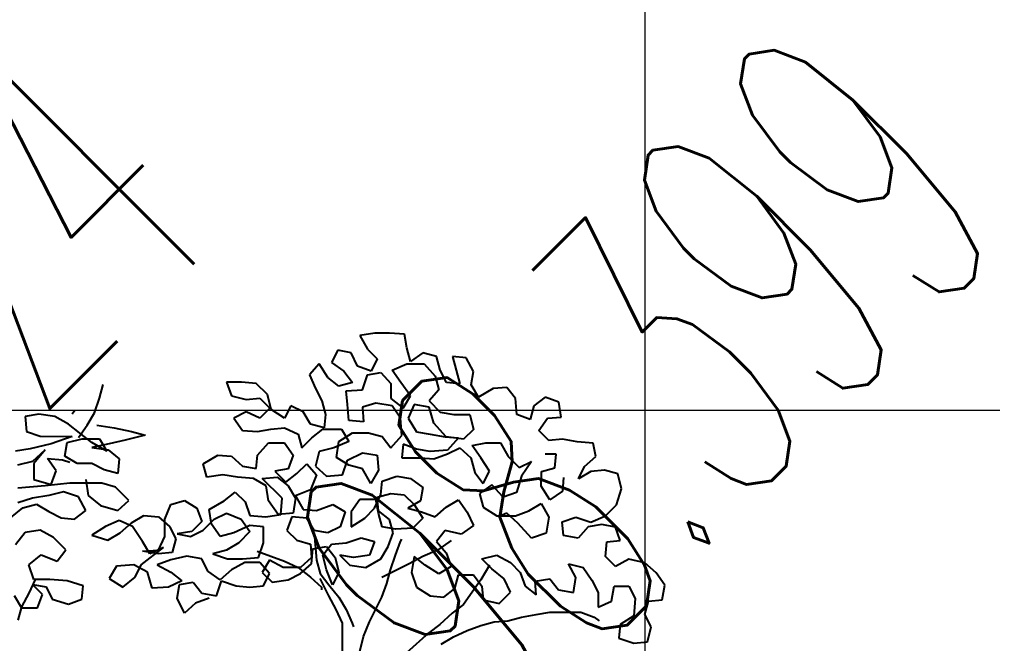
# Model space of a CAD drawing. Header units: millimetres. Extents: x 684983 to 685377, y 990360 to 990509.
# Drawn here: x 685044.439 to 685046.889, y 990425.451 to 990427.023 of the extents above; entities that cross this region are included whole.
import ezdxf

# ---------------------------------------------------------------- set-up
doc = ezdxf.new("R2010")
doc.units = ezdxf.units.MM
doc.layers.add('ANJILI', color=7, linetype='Continuous')
doc.layers.add('grid', color=8, linetype='Continuous', lineweight=9)
doc.layers.add('GRID LEVELS', color=7, linetype='Continuous', lineweight=13)
doc.styles.get("Standard").update_dxf_attribs({"font": 'RomanS'})

# ---------------------------------------------------------------- blocks, each defined once
blk = doc.blocks.new('seee')
at = {"color": 84}
for p, q in [((11674.58, -2850.46, 6505.24), (11671.89, -2850.9, 6505.24)), ((11671.89, -2850.9, 6505.24), (11673.23, -2853.37, 6505.24)), ((11677.28, -2850.46, 6505.24), (11674.58, -2850.46, 6505.24)), ((11679.97, -2850.69, 6505.24), (11677.28, -2850.46, 6505.24)), ((11680.41, -2853.15, 6505.24), (11679.97, -2850.69, 6505.24)), ((11667.85, -2853.59, 6505.24), (11666.73, -2855.83, 6505.24)), ((11670.32, -2854.04, 6505.24), (11667.85, -2853.59, 6505.24)), ((11673.23, -2853.37, 6505.24), (11675.03, -2855.17, 6505.24)), ((11681.08, -2855.62, 6505.24), (11680.41, -2853.15, 6505.24)), ((11671.44, -2856.51, 6505.24), (11670.32, -2854.04, 6505.24)), ((11675.03, -2855.17, 6505.24), (11673.9, -2857.41, 6505.24)), ((11683.33, -2854.05, 6505.24), (11681.08, -2855.62, 6505.24)), ((11685.8, -2854.73, 6505.24), (11683.33, -2854.05, 6505.24)), ((11686.47, -2857.2, 6505.24), (11685.8, -2854.73, 6505.24)), ((11691.18, -2854.96, 6505.24), (11688.71, -2854.73, 6505.24)), ((11688.71, -2854.73, 6505.24), (11690.05, -2859.67, 6505.24)), ((11692.52, -2857.43, 6505.24), (11691.18, -2854.96, 6505.24)), ((11664.48, -2856.06, 6505.24), (11662.69, -2858.07, 6505.24)), ((11666.05, -2858.52, 6505.24), (11664.48, -2856.06, 6505.24)), ((11666.73, -2855.83, 6505.24), (11668.97, -2857.41, 6505.24)), ((11673.9, -2857.41, 6505.24), (11671.44, -2856.51, 6505.24)), ((11677.72, -2857.19, 6505.24), (11680.41, -2856.07, 6505.24)), ((11679.29, -2859.43, 6505.24), (11677.72, -2857.19, 6505.24)), ((11680.41, -2856.07, 6505.24), (11683.55, -2856.07, 6505.24)), ((11683.55, -2856.07, 6505.24), (11685.57, -2858.32, 6505.24)), ((11662.69, -2858.07, 6505.24), (11663.81, -2860.54, 6505.24)), ((11668.07, -2860.1, 6505.24), (11666.05, -2858.52, 6505.24)), ((11668.97, -2857.41, 6505.24), (11670.54, -2859.43, 6505.24)), ((11672.33, -2860.77, 6505.24), (11673.23, -2858.08, 6505.24)), ((11673.23, -2858.08, 6505.24), (11675.7, -2857.64, 6505.24)), ((11675.7, -2857.64, 6505.24), (11677.49, -2859.66, 6505.24)), ((11685.57, -2858.32, 6505.24), (11686.24, -2860.79, 6505.24)), ((11687.59, -2859.44, 6505.24), (11686.47, -2857.2, 6505.24)), ((11692.07, -2859.89, 6505.24), (11692.52, -2857.43, 6505.24)), ((11624.55, -2862.3, 6505.24), (11625.22, -2859.83, 6505.24)), ((11650.35, -2859.41, 6505.24), (11647.65, -2859.4, 6505.24)), ((11647.65, -2859.4, 6505.24), (11648.55, -2861.87, 6505.24)), ((11653.04, -2859.63, 6505.24), (11650.35, -2859.41, 6505.24)), ((11655.06, -2861.65, 6505.24), (11653.04, -2859.63, 6505.24)), ((11663.81, -2860.54, 6505.24), (11664.93, -2862.79, 6505.24)), ((11670.54, -2859.43, 6505.24), (11668.07, -2860.1, 6505.24)), ((11677.49, -2859.66, 6505.24), (11677.49, -2862.35, 6505.24)), ((11681.08, -2861.9, 6505.24), (11679.29, -2859.43, 6505.24)), ((11690.05, -2859.67, 6505.24), (11687.59, -2859.44, 6505.24)), ((11693.42, -2862.14, 6505.24), (11692.07, -2859.89, 6505.24)), ((11696.11, -2860.57, 6505.24), (11693.42, -2862.14, 6505.24)), ((11698.58, -2860.35, 6505.24), (11696.11, -2860.57, 6505.24)), ((11700.15, -2862.37, 6505.24), (11698.58, -2860.35, 6505.24)), ((11623.65, -2864.99, 6505.24), (11624.55, -2862.3, 6505.24)), ((11648.55, -2861.87, 6505.24), (11651.24, -2862.55, 6505.24)), ((11651.24, -2862.55, 6505.24), (11653.71, -2862.33, 6505.24)), ((11653.71, -2862.33, 6505.24), (11655.5, -2864.12, 6505.24)), ((11655.73, -2864.35, 6505.24), (11655.06, -2861.65, 6505.24)), ((11669.41, -2860.99, 6505.24), (11672.33, -2860.77, 6505.24)), ((11669.64, -2863.46, 6505.24), (11669.41, -2860.99, 6505.24)), ((11677.49, -2862.35, 6505.24), (11679.73, -2864.15, 6505.24)), ((11679.73, -2864.15, 6505.24), (11681.08, -2861.9, 6505.24)), ((11686.24, -2860.79, 6505.24), (11684.44, -2862.8, 6505.24)), ((11700.37, -2865.29, 6505.24), (11700.15, -2862.37, 6505.24)), ((11705.53, -2862.15, 6505.24), (11703.51, -2863.72, 6505.24)), ((11708, -2863.05, 6505.24), (11705.53, -2862.15, 6505.24)), ((11655.5, -2864.12, 6505.24), (11653.71, -2865.92, 6505.24)), ((11659.32, -2863.68, 6505.24), (11658.19, -2865.92, 6505.24)), ((11661.56, -2864.8, 6505.24), (11659.32, -2863.68, 6505.24)), ((11664.93, -2862.79, 6505.24), (11665.6, -2865.25, 6505.24)), ((11669.86, -2866.38, 6505.24), (11669.64, -2863.46, 6505.24)), ((11674.8, -2863.24, 6505.24), (11672.33, -2863.91, 6505.24)), ((11672.33, -2863.91, 6505.24), (11672.55, -2866.61, 6505.24)), ((11677.71, -2863.69, 6505.24), (11674.8, -2863.24, 6505.24)), ((11679.28, -2865.94, 6505.24), (11677.71, -2863.69, 6505.24)), ((11681.75, -2863.47, 6505.24), (11680.63, -2865.94, 6505.24)), ((11684.44, -2863.93, 6505.24), (11681.75, -2863.47, 6505.24)), ((11684.44, -2862.8, 6505.24), (11686.46, -2864.82, 6505.24)), ((11685.34, -2866.84, 6505.24), (11684.44, -2863.93, 6505.24)), ((11703.51, -2863.72, 6505.24), (11702.84, -2866.19, 6505.24)), ((11708.44, -2865.74, 6505.24), (11708, -2863.05, 6505.24)), ((11613.55, -2865.21, 6505.24), (11611.08, -2865.65, 6505.24)), ((11611.08, -2865.65, 6505.24), (11611.3, -2868.34, 6505.24)), ((11616.47, -2865.66, 6505.24), (11613.55, -2865.21, 6505.24)), ((11618.93, -2867.01, 6505.24), (11616.47, -2865.66, 6505.24)), ((11620.06, -2864.54, 6505.24), (11619.61, -2865.21, 6505.24)), ((11622.3, -2867.23, 6505.24), (11623.65, -2864.99, 6505.24)), ((11651.24, -2864.79, 6505.24), (11648.99, -2865.91, 6505.24)), ((11648.99, -2865.91, 6505.24), (11650.56, -2868.16, 6505.24)), ((11653.71, -2865.92, 6505.24), (11651.24, -2864.79, 6505.24)), ((11658.19, -2865.92, 6505.24), (11655.73, -2864.35, 6505.24)), ((11662.9, -2867.05, 6505.24), (11661.56, -2864.8, 6505.24)), ((11665.6, -2865.25, 6505.24), (11665.37, -2867.72, 6505.24)), ((11679.5, -2869.08, 6505.24), (11679.28, -2865.94, 6505.24)), ((11680.63, -2865.94, 6505.24), (11682.19, -2868.41, 6505.24)), ((11686.46, -2864.82, 6505.24), (11688.93, -2865.28, 6505.24)), ((11688.93, -2865.28, 6505.24), (11691.84, -2865.28, 6505.24)), ((11691.84, -2865.28, 6505.24), (11692.51, -2867.97, 6505.24)), ((11702.84, -2866.19, 6505.24), (11700.37, -2865.29, 6505.24)), ((11704.4, -2868.21, 6505.24), (11705.98, -2865.96, 6505.24)), ((11705.98, -2865.96, 6505.24), (11708.44, -2865.74, 6505.24)), ((11620.95, -2868.58, 6505.24), (11618.93, -2867.01, 6505.24)), ((11620.73, -2869.48, 6505.24), (11622.3, -2867.23, 6505.24)), ((11624.09, -2867.23, 6505.24), (11627.23, -2867.69, 6505.24)), ((11627.23, -2867.69, 6505.24), (11630.37, -2868.36, 6505.24)), ((11655.72, -2867.94, 6505.24), (11658.19, -2867.71, 6505.24)), ((11658.19, -2867.71, 6505.24), (11660.66, -2868.84, 6505.24)), ((11665.37, -2867.72, 6505.24), (11662.9, -2867.05, 6505.24)), ((11672.55, -2866.61, 6505.24), (11669.86, -2866.38, 6505.24)), ((11687.58, -2869.31, 6505.24), (11685.34, -2866.84, 6505.24)), ((11611.3, -2868.34, 6505.24), (11613.77, -2869.24, 6505.24)), ((11613.77, -2869.24, 6505.24), (11619.6, -2869.25, 6505.24)), ((11619.6, -2869.25, 6505.24), (11615.79, -2870.59, 6505.24)), ((11623.19, -2870.37, 6505.24), (11620.95, -2868.58, 6505.24)), ((11632.84, -2869.04, 6505.24), (11629.25, -2869.93, 6505.24)), ((11630.37, -2868.36, 6505.24), (11632.84, -2869.04, 6505.24)), ((11650.56, -2868.16, 6505.24), (11653.25, -2868.38, 6505.24)), ((11653.25, -2868.38, 6505.24), (11655.72, -2867.94, 6505.24)), ((11660.66, -2868.84, 6505.24), (11661.33, -2871.31, 6505.24)), ((11661.33, -2871.31, 6505.24), (11663.12, -2869.51, 6505.24)), ((11663.12, -2869.51, 6505.24), (11665.15, -2867.95, 6505.24)), ((11665.15, -2867.95, 6505.24), (11668.51, -2867.95, 6505.24)), ((11668.06, -2870.19, 6505.24), (11670.53, -2868.62, 6505.24)), ((11668.51, -2867.95, 6505.24), (11669.85, -2870.19, 6505.24)), ((11670.53, -2868.62, 6505.24), (11673.44, -2868.63, 6505.24)), ((11673.44, -2868.63, 6505.24), (11675.91, -2869.3, 6505.24)), ((11675.91, -2869.3, 6505.24), (11677.48, -2871.32, 6505.24)), ((11677.48, -2871.32, 6505.24), (11679.5, -2869.08, 6505.24)), ((11682.19, -2868.41, 6505.24), (11684.66, -2868.86, 6505.24)), ((11684.66, -2868.86, 6505.24), (11687.35, -2869.31, 6505.24)), ((11687.35, -2869.31, 6505.24), (11689.82, -2869.54, 6505.24)), ((11690.72, -2869.76, 6505.24), (11687.58, -2869.31, 6505.24)), ((11689.82, -2869.54, 6505.24), (11687.8, -2871.78, 6505.24)), ((11692.51, -2867.97, 6505.24), (11690.72, -2869.76, 6505.24)), ((11706.2, -2870, 6505.24), (11704.4, -2868.21, 6505.24)), ((11615.79, -2870.59, 6505.24), (11611.97, -2871.49, 6505.24)), ((11618.25, -2872.84, 6505.24), (11618.71, -2870.37, 6505.24)), ((11618.71, -2870.37, 6505.24), (11621.4, -2869.7, 6505.24)), ((11621.4, -2869.7, 6505.24), (11624.54, -2869.7, 6505.24)), ((11625.88, -2871.95, 6505.24), (11623.19, -2870.37, 6505.24)), ((11626.33, -2870.6, 6505.24), (11623.19, -2871.27, 6505.24)), ((11623.19, -2871.27, 6505.24), (11626.11, -2871.72, 6505.24)), ((11624.54, -2869.7, 6505.24), (11625.88, -2871.95, 6505.24)), ((11629.25, -2869.93, 6505.24), (11626.33, -2870.6, 6505.24)), ((11653.25, -2872.65, 6505.24), (11655.27, -2870.4, 6505.24)), ((11655.27, -2870.4, 6505.24), (11658.19, -2870.41, 6505.24)), ((11658.19, -2870.41, 6505.24), (11659.76, -2872.65, 6505.24)), ((11667.16, -2871.31, 6505.24), (11664.47, -2871.98, 6505.24)), ((11669.85, -2870.19, 6505.24), (11667.16, -2871.31, 6505.24)), ((11667.61, -2873.11, 6505.24), (11668.06, -2870.19, 6505.24)), ((11679.72, -2870.65, 6505.24), (11679.5, -2873.12, 6505.24)), ((11682.19, -2871.55, 6505.24), (11679.72, -2870.65, 6505.24)), ((11687.8, -2872.45, 6505.24), (11690.04, -2871.33, 6505.24)), ((11690.04, -2871.33, 6505.24), (11692.06, -2873.13, 6505.24)), ((11692.29, -2870.89, 6505.24), (11694.76, -2870.44, 6505.24)), ((11693.86, -2873.13, 6505.24), (11692.29, -2870.89, 6505.24)), ((11694.76, -2870.44, 6505.24), (11697.45, -2870.44, 6505.24)), ((11697.45, -2870.44, 6505.24), (11698.79, -2872.91, 6505.24)), ((11708.66, -2869.78, 6505.24), (11706.2, -2870, 6505.24)), ((11711.36, -2870.23, 6505.24), (11708.66, -2869.78, 6505.24)), ((11714.27, -2870.46, 6505.24), (11711.36, -2870.23, 6505.24)), ((11714.72, -2872.93, 6505.24), (11714.27, -2870.46, 6505.24)), ((11611.97, -2871.49, 6505.24), (11609.28, -2871.93, 6505.24)), ((11612.42, -2873.73, 6505.24), (11614.67, -2871.71, 6505.24)), ((11614.67, -2871.71, 6505.24), (11612.64, -2874.18, 6505.24)), ((11620.5, -2874.19, 6505.24), (11618.25, -2872.84, 6505.24)), ((11626.11, -2871.72, 6505.24), (11628.12, -2873.3, 6505.24)), ((11643.38, -2874.21, 6505.24), (11646.07, -2872.64, 6505.24)), ((11646.07, -2872.64, 6505.24), (11648.54, -2872.87, 6505.24)), ((11648.54, -2872.87, 6505.24), (11650.56, -2874.66, 6505.24)), ((11653.02, -2875.11, 6505.24), (11653.25, -2872.65, 6505.24)), ((11659.76, -2872.65, 6505.24), (11658.86, -2875.12, 6505.24)), ((11664.47, -2871.98, 6505.24), (11663.79, -2874.67, 6505.24)), ((11669.63, -2873.56, 6505.24), (11672.32, -2872.21, 6505.24)), ((11672.32, -2872.21, 6505.24), (11675.01, -2872.67, 6505.24)), ((11675.01, -2872.67, 6505.24), (11675.23, -2875.36, 6505.24)), ((11684.66, -2872, 6505.24), (11682.19, -2871.55, 6505.24)), ((11687.8, -2871.78, 6505.24), (11684.66, -2872, 6505.24)), ((11685.33, -2873.35, 6505.24), (11687.8, -2872.45, 6505.24)), ((11698.79, -2872.91, 6505.24), (11700.81, -2874.93, 6505.24)), ((11707.54, -2872.47, 6505.24), (11705.52, -2872.47, 6505.24)), ((11707.31, -2874.94, 6505.24), (11707.54, -2872.47, 6505.24)), ((11712.7, -2874.72, 6505.24), (11714.72, -2872.93, 6505.24)), ((11609.73, -2874.4, 6505.24), (11612.42, -2873.73, 6505.24)), ((11612.64, -2874.18, 6505.24), (11612.64, -2877.1, 6505.24)), ((11616.68, -2875.53, 6505.24), (11615.11, -2873.28, 6505.24)), ((11615.11, -2873.28, 6505.24), (11617.81, -2873.51, 6505.24)), ((11617.81, -2873.51, 6505.24), (11619.15, -2873.96, 6505.24)), ((11623.19, -2874.19, 6505.24), (11620.5, -2874.19, 6505.24)), ((11625.43, -2875.31, 6505.24), (11623.19, -2874.19, 6505.24)), ((11628.12, -2873.3, 6505.24), (11627.9, -2875.99, 6505.24)), ((11644.05, -2876.68, 6505.24), (11643.38, -2874.21, 6505.24)), ((11650.56, -2874.66, 6505.24), (11653.02, -2875.11, 6505.24)), ((11660.43, -2876.02, 6505.24), (11662.22, -2874.22, 6505.24)), ((11662.22, -2874.22, 6505.24), (11664.02, -2876.24, 6505.24)), ((11663.79, -2874.67, 6505.24), (11665.81, -2876.47, 6505.24)), ((11669.85, -2874.46, 6505.24), (11667.61, -2873.11, 6505.24)), ((11668.73, -2876.25, 6505.24), (11669.63, -2873.56, 6505.24)), ((11672.32, -2875.13, 6505.24), (11669.85, -2874.46, 6505.24)), ((11679.5, -2873.12, 6505.24), (11682.86, -2873.12, 6505.24)), ((11682.86, -2873.12, 6505.24), (11685.33, -2873.35, 6505.24)), ((11692.06, -2873.13, 6505.24), (11692.73, -2875.82, 6505.24)), ((11695.42, -2875.6, 6505.24), (11693.86, -2873.13, 6505.24)), ((11700.81, -2874.93, 6505.24), (11703.05, -2873.81, 6505.24)), ((11703.05, -2873.81, 6505.24), (11701.26, -2876.5, 6505.24)), ((11711.57, -2876.96, 6505.24), (11712.7, -2874.72, 6505.24)), ((11615.78, -2878, 6505.24), (11616.68, -2875.53, 6505.24)), ((11627.9, -2875.99, 6505.24), (11625.43, -2875.31, 6505.24)), ((11646.97, -2876.23, 6505.24), (11644.05, -2876.68, 6505.24)), ((11649.66, -2876.68, 6505.24), (11646.97, -2876.23, 6505.24)), ((11658.86, -2875.12, 6505.24), (11656.39, -2875.56, 6505.24)), ((11656.39, -2875.56, 6505.24), (11658.41, -2877.59, 6505.24)), ((11658.41, -2877.59, 6505.24), (11660.43, -2876.02, 6505.24)), ((11664.02, -2876.24, 6505.24), (11662.89, -2878.94, 6505.24)), ((11665.81, -2876.47, 6505.24), (11668.73, -2876.25, 6505.24)), ((11673.89, -2877.82, 6505.24), (11672.32, -2875.13, 6505.24)), ((11675.23, -2875.36, 6505.24), (11673.89, -2877.82, 6505.24)), ((11675.9, -2877.38, 6505.24), (11678.6, -2876.48, 6505.24)), ((11678.6, -2876.48, 6505.24), (11681.06, -2876.93, 6505.24)), ((11692.73, -2875.82, 6505.24), (11694.3, -2877.84, 6505.24)), ((11694.3, -2877.84, 6505.24), (11695.42, -2875.6, 6505.24)), ((11701.26, -2876.5, 6505.24), (11700.36, -2879.42, 6505.24)), ((11704.84, -2878.3, 6505.24), (11704.85, -2875.61, 6505.24)), ((11704.85, -2875.61, 6505.24), (11707.31, -2874.94, 6505.24)), ((11713.82, -2875.62, 6505.24), (11711.57, -2876.96, 6505.24)), ((11716.29, -2875.4, 6505.24), (11713.82, -2875.62, 6505.24)), ((11718.75, -2876.07, 6505.24), (11716.29, -2875.4, 6505.24)), ((11719.42, -2878.76, 6505.24), (11718.75, -2876.07, 6505.24)), ((11614.66, -2878.22, 6505.24), (11609.72, -2878.66, 6505.24)), ((11612.64, -2877.1, 6505.24), (11615.78, -2878, 6505.24)), ((11619.15, -2877.77, 6505.24), (11614.66, -2878.22, 6505.24)), ((11624.98, -2877.78, 6505.24), (11619.15, -2877.77, 6505.24)), ((11622.06, -2877.1, 6505.24), (11622.51, -2880.02, 6505.24)), ((11627.45, -2878.45, 6505.24), (11624.98, -2877.78, 6505.24)), ((11652.57, -2876.91, 6505.24), (11649.66, -2876.68, 6505.24)), ((11654.82, -2878.26, 6505.24), (11652.57, -2876.91, 6505.24)), ((11654.14, -2876.91, 6505.24), (11656.84, -2876.69, 6505.24)), ((11657.73, -2880.5, 6505.24), (11654.14, -2876.91, 6505.24)), ((11655.26, -2880.95, 6505.24), (11654.82, -2878.26, 6505.24)), ((11656.84, -2876.69, 6505.24), (11658.85, -2878.26, 6505.24)), ((11658.85, -2878.26, 6505.24), (11660.2, -2880.5, 6505.24)), ((11675.68, -2879.84, 6505.24), (11675.9, -2877.38, 6505.24)), ((11681.06, -2876.93, 6505.24), (11683.31, -2878.51, 6505.24)), ((11695.87, -2878.07, 6505.24), (11693.62, -2879.64, 6505.24)), ((11697.89, -2880.31, 6505.24), (11695.87, -2878.07, 6505.24)), ((11706.41, -2880.77, 6505.24), (11704.84, -2878.3, 6505.24)), ((11708.88, -2876.73, 6505.24), (11708.66, -2879.2, 6505.24)), ((11615.33, -2880.01, 6505.24), (11612.41, -2880.46, 6505.24)), ((11618.02, -2879.34, 6505.24), (11615.33, -2880.01, 6505.24)), ((11620.72, -2880.24, 6505.24), (11618.02, -2879.34, 6505.24)), ((11622.51, -2880.02, 6505.24), (11624.75, -2881.82, 6505.24)), ((11629.91, -2880.92, 6505.24), (11627.45, -2878.45, 6505.24)), ((11647.19, -2880.94, 6505.24), (11649.21, -2879.37, 6505.24)), ((11649.21, -2879.37, 6505.24), (11651, -2881.17, 6505.24)), ((11662.89, -2878.94, 6505.24), (11660.2, -2880.06, 6505.24)), ((11660.2, -2880.06, 6505.24), (11661.54, -2882.52, 6505.24)), ((11674.55, -2882.31, 6505.24), (11675.68, -2879.84, 6505.24)), ((11675, -2880.29, 6505.24), (11677.47, -2879.62, 6505.24)), ((11677.47, -2879.62, 6505.24), (11679.94, -2879.85, 6505.24)), ((11679.94, -2879.85, 6505.24), (11681.73, -2881.65, 6505.24)), ((11683.31, -2878.51, 6505.24), (11682.86, -2880.97, 6505.24)), ((11693.62, -2879.64, 6505.24), (11694.3, -2882.11, 6505.24)), ((11700.36, -2879.42, 6505.24), (11697.89, -2880.31, 6505.24)), ((11708.66, -2879.2, 6505.24), (11706.41, -2880.77, 6505.24)), ((11718.52, -2881.68, 6505.24), (11719.42, -2878.76, 6505.24)), ((11612.41, -2880.46, 6505.24), (11609.72, -2881.35, 6505.24)), ((11610.62, -2882.25, 6505.24), (11613.09, -2881.58, 6505.24)), ((11613.09, -2881.58, 6505.24), (11615.33, -2882.93, 6505.24)), ((11622.06, -2882.71, 6505.24), (11620.72, -2880.24, 6505.24)), ((11624.75, -2881.82, 6505.24), (11627.89, -2882.72, 6505.24)), ((11627.89, -2882.72, 6505.24), (11629.91, -2880.92, 6505.24)), ((11636.42, -2884.3, 6505.24), (11637.54, -2881.6, 6505.24)), ((11637.54, -2881.6, 6505.24), (11640.01, -2880.93, 6505.24)), ((11640.01, -2880.93, 6505.24), (11642.25, -2882.28, 6505.24)), ((11644.49, -2882.51, 6505.24), (11647.19, -2880.94, 6505.24)), ((11651, -2881.17, 6505.24), (11651.89, -2883.64, 6505.24)), ((11657.05, -2883.42, 6505.24), (11655.26, -2880.95, 6505.24)), ((11657.5, -2883.42, 6505.24), (11657.73, -2880.5, 6505.24)), ((11660.2, -2880.5, 6505.24), (11659.75, -2883.2, 6505.24)), ((11664.01, -2882.75, 6505.24), (11666.93, -2881.63, 6505.24)), ((11666.93, -2881.63, 6505.24), (11669.17, -2882.98, 6505.24)), ((11671.86, -2880.74, 6505.24), (11670.29, -2882.98, 6505.24)), ((11674.78, -2880.74, 6505.24), (11671.86, -2880.74, 6505.24)), ((11675.23, -2883.21, 6505.24), (11674.78, -2880.74, 6505.24)), ((11675.23, -2882.76, 6505.24), (11675, -2880.29, 6505.24)), ((11682.86, -2880.97, 6505.24), (11680.61, -2882.32, 6505.24)), ((11681.73, -2881.65, 6505.24), (11683.3, -2884.11, 6505.24)), ((11687.57, -2882.1, 6505.24), (11689.81, -2880.76, 6505.24)), ((11689.81, -2880.76, 6505.24), (11691.38, -2883, 6505.24)), ((11702.6, -2882.79, 6505.24), (11704.84, -2881.44, 6505.24)), ((11704.84, -2881.44, 6505.24), (11706.18, -2883.91, 6505.24)), ((11716.5, -2883.7, 6505.24), (11718.52, -2881.68, 6505.24)), ((11608.37, -2884.05, 6505.24), (11610.62, -2882.25, 6505.24)), ((11615.33, -2882.93, 6505.24), (11617.57, -2884.05, 6505.24)), ((11620.04, -2884.28, 6505.24), (11622.06, -2882.71, 6505.24)), ((11630.36, -2884.96, 6505.24), (11632.6, -2883.62, 6505.24)), ((11632.6, -2883.62, 6505.24), (11635.29, -2883.85, 6505.24)), ((11642.25, -2882.28, 6505.24), (11643.14, -2884.75, 6505.24)), ((11644.94, -2885.2, 6505.24), (11644.49, -2882.51, 6505.24)), ((11645.39, -2884.3, 6505.24), (11647.63, -2883.18, 6505.24)), ((11647.63, -2883.18, 6505.24), (11650.32, -2884.31, 6505.24)), ((11651.89, -2883.64, 6505.24), (11654.81, -2883.86, 6505.24)), ((11654.81, -2883.86, 6505.24), (11657.5, -2883.42, 6505.24)), ((11659.75, -2883.2, 6505.24), (11657.05, -2883.42, 6505.24)), ((11661.54, -2882.52, 6505.24), (11664.01, -2882.75, 6505.24)), ((11669.17, -2882.98, 6505.24), (11668.27, -2885.67, 6505.24)), ((11670.29, -2882.98, 6505.24), (11670.29, -2885.67, 6505.24)), ((11672.76, -2884.1, 6505.24), (11674.55, -2882.31, 6505.24)), ((11677.24, -2884.33, 6505.24), (11675.23, -2882.76, 6505.24)), ((11675.9, -2885.68, 6505.24), (11675.23, -2883.21, 6505.24)), ((11680.61, -2882.32, 6505.24), (11683.08, -2882.99, 6505.24)), ((11683.08, -2882.99, 6505.24), (11685.55, -2883.89, 6505.24)), ((11685.55, -2883.89, 6505.24), (11687.57, -2882.1, 6505.24)), ((11691.38, -2883, 6505.24), (11692.5, -2885.47, 6505.24)), ((11694.3, -2882.11, 6505.24), (11696.76, -2883.68, 6505.24)), ((11696.76, -2883.68, 6505.24), (11700.13, -2883.68, 6505.24)), ((11698.56, -2883.23, 6505.24), (11696.99, -2883.9, 6505.24)), ((11700.57, -2885.03, 6505.24), (11698.56, -2883.23, 6505.24)), ((11700.13, -2883.68, 6505.24), (11702.6, -2882.79, 6505.24)), ((11713.81, -2884.82, 6505.24), (11716.5, -2883.7, 6505.24)), ((11617.57, -2884.05, 6505.24), (11620.04, -2884.28, 6505.24)), ((11628.11, -2884.51, 6505.24), (11625.65, -2885.63, 6505.24)), ((11630.58, -2885.64, 6505.24), (11628.11, -2884.51, 6505.24)), ((11628.34, -2886.76, 6505.24), (11630.36, -2884.96, 6505.24)), ((11635.29, -2883.85, 6505.24), (11637.31, -2885.64, 6505.24)), ((11636.41, -2887.44, 6505.24), (11636.42, -2884.3, 6505.24)), ((11643.14, -2884.75, 6505.24), (11641.35, -2886.54, 6505.24)), ((11643.37, -2886.32, 6505.24), (11645.39, -2884.3, 6505.24)), ((11646.51, -2887.45, 6505.24), (11644.94, -2885.2, 6505.24)), ((11651.89, -2885.43, 6505.24), (11648.98, -2886.77, 6505.24)), ((11650.32, -2884.31, 6505.24), (11651.89, -2886.55, 6505.24)), ((11654.36, -2885.66, 6505.24), (11651.89, -2885.43, 6505.24)), ((11659.52, -2883.87, 6505.24), (11658.62, -2886.34, 6505.24)), ((11662.21, -2884.09, 6505.24), (11659.52, -2883.87, 6505.24)), ((11663.56, -2886.34, 6505.24), (11662.21, -2884.09, 6505.24)), ((11670.29, -2885.67, 6505.24), (11672.76, -2884.1, 6505.24)), ((11677.91, -2886.8, 6505.24), (11677.24, -2884.33, 6505.24)), ((11683.3, -2884.11, 6505.24), (11681.51, -2885.91, 6505.24)), ((11692.5, -2885.47, 6505.24), (11690.25, -2887.04, 6505.24)), ((11703.04, -2887.72, 6505.24), (11700.57, -2885.03, 6505.24)), ((11706.18, -2883.91, 6505.24), (11705.73, -2886.83, 6505.24)), ((11708.65, -2884.81, 6505.24), (11711.12, -2883.92, 6505.24)), ((11708.87, -2887.28, 6505.24), (11708.65, -2884.81, 6505.24)), ((11711.12, -2883.92, 6505.24), (11713.81, -2884.82, 6505.24)), ((11715.83, -2885.27, 6505.24), (11713.36, -2885.71, 6505.24)), ((11718.3, -2885.72, 6505.24), (11715.83, -2885.27, 6505.24)), ((11611.06, -2886.74, 6505.24), (11609.27, -2888.98, 6505.24)), ((11613.76, -2886.29, 6505.24), (11611.06, -2886.74, 6505.24)), ((11616.22, -2887.64, 6505.24), (11613.76, -2886.29, 6505.24)), ((11625.65, -2885.63, 6505.24), (11623.18, -2887.2, 6505.24)), ((11623.18, -2887.2, 6505.24), (11626.09, -2888.1, 6505.24)), ((11626.09, -2888.1, 6505.24), (11628.34, -2886.76, 6505.24)), ((11632.37, -2888.33, 6505.24), (11630.58, -2885.64, 6505.24)), ((11637.31, -2885.64, 6505.24), (11638.43, -2887.89, 6505.24)), ((11641.35, -2886.54, 6505.24), (11638.66, -2886.99, 6505.24)), ((11638.66, -2886.99, 6505.24), (11641.12, -2887.44, 6505.24)), ((11641.12, -2887.44, 6505.24), (11643.37, -2886.32, 6505.24)), ((11648.98, -2886.77, 6505.24), (11646.51, -2887.45, 6505.24)), ((11651.89, -2886.55, 6505.24), (11649.87, -2888.57, 6505.24)), ((11654.36, -2888.57, 6505.24), (11654.36, -2885.66, 6505.24)), ((11658.62, -2886.34, 6505.24), (11660.42, -2888.13, 6505.24)), ((11666.03, -2886.79, 6505.24), (11663.56, -2886.34, 6505.24)), ((11663.56, -2886.79, 6505.24), (11664, -2891.72, 6505.24)), ((11668.27, -2885.67, 6505.24), (11666.03, -2886.79, 6505.24)), ((11678.36, -2886.13, 6505.24), (11675.9, -2885.68, 6505.24)), ((11677.02, -2889.27, 6505.24), (11677.91, -2886.8, 6505.24)), ((11681.51, -2885.91, 6505.24), (11678.36, -2886.13, 6505.24)), ((11687.34, -2886.36, 6505.24), (11685.77, -2888.38, 6505.24)), ((11690.25, -2887.04, 6505.24), (11687.34, -2886.36, 6505.24)), ((11705.73, -2886.83, 6505.24), (11703.04, -2887.72, 6505.24)), ((11713.36, -2885.71, 6505.24), (11711.56, -2887.73, 6505.24)), ((11719.19, -2888.19, 6505.24), (11718.3, -2885.72, 6505.24)), ((11618.46, -2889.89, 6505.24), (11616.22, -2887.64, 6505.24)), ((11633.72, -2890.57, 6505.24), (11632.37, -2888.33, 6505.24)), ((11635.29, -2889.9, 6505.24), (11636.41, -2887.44, 6505.24)), ((11638.43, -2887.89, 6505.24), (11637.76, -2890.35, 6505.24)), ((11649.87, -2888.57, 6505.24), (11647.63, -2889.91, 6505.24)), ((11653.46, -2891.27, 6505.24), (11654.36, -2888.57, 6505.24)), ((11660.42, -2888.13, 6505.24), (11662.88, -2888.81, 6505.24)), ((11662.88, -2888.81, 6505.24), (11663.1, -2891.27, 6505.24)), ((11665.12, -2890.83, 6505.24), (11666.7, -2888.81, 6505.24)), ((11666.7, -2888.81, 6505.24), (11669.39, -2888.59, 6505.24)), ((11669.39, -2888.59, 6505.24), (11672.08, -2887.69, 6505.24)), ((11672.08, -2887.69, 6505.24), (11674.55, -2888.37, 6505.24)), ((11674.55, -2888.37, 6505.24), (11673.65, -2890.84, 6505.24)), ((11678.36, -2890.84, 6505.24), (11679.26, -2888.37, 6505.24)), ((11679.26, -2888.37, 6505.24), (11679.48, -2887.92, 6505.24)), ((11685.77, -2888.38, 6505.24), (11687.56, -2890.4, 6505.24)), ((11688.46, -2888.16, 6505.24), (11685.99, -2889.95, 6505.24)), ((11711.56, -2887.73, 6505.24), (11708.87, -2887.28, 6505.24)), ((11716.5, -2891.1, 6505.24), (11716.72, -2888.41, 6505.24)), ((11716.72, -2888.41, 6505.24), (11719.19, -2888.19, 6505.24)), ((11611.73, -2892.57, 6505.24), (11613.98, -2890.78, 6505.24)), ((11613.98, -2890.78, 6505.24), (11616.89, -2891.91, 6505.24)), ((11616.89, -2891.91, 6505.24), (11618.46, -2889.89, 6505.24)), ((11632.15, -2892.59, 6505.24), (11636.19, -2889.46, 6505.24)), ((11632.37, -2890.12, 6505.24), (11635.29, -2889.9, 6505.24)), ((11635.29, -2890.58, 6505.24), (11632.37, -2890.12, 6505.24)), ((11636.19, -2889.46, 6505.24), (11633.72, -2890.57, 6505.24)), ((11637.76, -2890.35, 6505.24), (11635.29, -2890.58, 6505.24)), ((11647.63, -2889.91, 6505.24), (11645.16, -2890.59, 6505.24)), ((11645.16, -2890.59, 6505.24), (11647.85, -2891.48, 6505.24)), ((11653.23, -2890.14, 6505.24), (11658.17, -2891.94, 6505.24)), ((11663.1, -2892.4, 6505.24), (11663.33, -2889.7, 6505.24)), ((11663.33, -2889.7, 6505.24), (11665.8, -2889.26, 6505.24)), ((11665.8, -2889.26, 6505.24), (11667.37, -2891.28, 6505.24)), ((11675.67, -2891.51, 6505.24), (11677.02, -2889.27, 6505.24)), ((11685.99, -2889.95, 6505.24), (11683.3, -2891.07, 6505.24)), ((11687.56, -2890.4, 6505.24), (11688.45, -2892.87, 6505.24)), ((11637.53, -2891.7, 6505.24), (11635.06, -2892.59, 6505.24)), ((11640.45, -2891.03, 6505.24), (11637.53, -2891.7, 6505.24)), ((11643.14, -2891.48, 6505.24), (11640.45, -2891.03, 6505.24)), ((11644.26, -2893.72, 6505.24), (11643.14, -2891.48, 6505.24)), ((11647.85, -2891.48, 6505.24), (11650.54, -2891.49, 6505.24)), ((11650.99, -2892.16, 6505.24), (11648.52, -2893.5, 6505.24)), ((11650.54, -2891.49, 6505.24), (11653.46, -2891.27, 6505.24)), ((11653.68, -2892.16, 6505.24), (11650.99, -2892.16, 6505.24)), ((11655.47, -2894.18, 6505.24), (11653.68, -2892.16, 6505.24)), ((11655.48, -2891.72, 6505.24), (11654.13, -2893.96, 6505.24)), ((11657.94, -2893.06, 6505.24), (11655.48, -2891.72, 6505.24)), ((11658.17, -2891.94, 6505.24), (11660.64, -2893.07, 6505.24)), ((11663.1, -2891.27, 6505.24), (11661.08, -2893.07, 6505.24)), ((11661.08, -2894.19, 6505.24), (11663.1, -2892.4, 6505.24)), ((11664, -2891.72, 6505.24), (11664.67, -2894.19, 6505.24)), ((11665.79, -2893.52, 6505.24), (11665.12, -2890.83, 6505.24)), ((11667.37, -2891.28, 6505.24), (11668.04, -2893.97, 6505.24)), ((11670.73, -2891.28, 6505.24), (11668.26, -2890.83, 6505.24)), ((11668.26, -2890.83, 6505.24), (11670.06, -2892.63, 6505.24)), ((11673.65, -2890.84, 6505.24), (11670.73, -2891.28, 6505.24)), ((11672.97, -2893.08, 6505.24), (11675.67, -2891.51, 6505.24)), ((11680.83, -2892.41, 6505.24), (11675.89, -2894.88, 6505.24)), ((11677.46, -2893.53, 6505.24), (11678.36, -2890.84, 6505.24)), ((11683.3, -2891.07, 6505.24), (11680.83, -2892.41, 6505.24)), ((11681.72, -2891.07, 6505.24), (11681.27, -2893.98, 6505.24)), ((11683.74, -2892.64, 6505.24), (11681.72, -2891.07, 6505.24)), ((11694.06, -2891.53, 6505.24), (11696.76, -2890.86, 6505.24)), ((11695.86, -2893.32, 6505.24), (11694.06, -2891.53, 6505.24)), ((11696.76, -2890.86, 6505.24), (11699.22, -2892.2, 6505.24)), ((11699.22, -2892.2, 6505.24), (11701.01, -2894, 6505.24)), ((11711.11, -2894.91, 6505.24), (11709.77, -2892.44, 6505.24)), ((11709.77, -2892.44, 6505.24), (11712.46, -2893.11, 6505.24)), ((11718.29, -2892.9, 6505.24), (11716.5, -2891.1, 6505.24)), ((11720.76, -2891.55, 6505.24), (11718.29, -2892.9, 6505.24)), ((11723.67, -2892.23, 6505.24), (11720.76, -2891.55, 6505.24)), ((11725.69, -2894.02, 6505.24), (11723.67, -2892.23, 6505.24)), ((11612.63, -2895.27, 6505.24), (11611.73, -2892.57, 6505.24)), ((11627.66, -2892.81, 6505.24), (11626.31, -2895.05, 6505.24)), ((11630.8, -2892.59, 6505.24), (11627.66, -2892.81, 6505.24)), ((11633.27, -2893.94, 6505.24), (11630.8, -2892.59, 6505.24)), ((11631.02, -2894.83, 6505.24), (11632.15, -2892.59, 6505.24)), ((11634.16, -2896.86, 6505.24), (11633.27, -2893.94, 6505.24)), ((11635.06, -2892.59, 6505.24), (11637.53, -2893.94, 6505.24)), ((11637.53, -2893.94, 6505.24), (11639.55, -2895.52, 6505.24)), ((11646.5, -2895.3, 6505.24), (11644.26, -2893.72, 6505.24)), ((11648.52, -2893.5, 6505.24), (11646.5, -2895.3, 6505.24)), ((11654.13, -2893.96, 6505.24), (11655.92, -2895.75, 6505.24)), ((11654.35, -2896.43, 6505.24), (11655.47, -2894.18, 6505.24)), ((11661.08, -2893.07, 6505.24), (11657.94, -2893.06, 6505.24)), ((11658.84, -2895.31, 6505.24), (11661.08, -2894.19, 6505.24)), ((11660.64, -2893.07, 6505.24), (11662.88, -2894.86, 6505.24)), ((11664.67, -2894.19, 6505.24), (11666.24, -2896.21, 6505.24)), ((11666.91, -2896.21, 6505.24), (11665.79, -2893.52, 6505.24)), ((11668.04, -2893.97, 6505.24), (11666.91, -2896.21, 6505.24)), ((11670.06, -2892.63, 6505.24), (11672.97, -2893.08, 6505.24)), ((11676.78, -2896, 6505.24), (11677.46, -2893.53, 6505.24)), ((11681.27, -2893.98, 6505.24), (11682.17, -2896.68, 6505.24)), ((11686.21, -2894.21, 6505.24), (11683.74, -2892.64, 6505.24)), ((11688.45, -2892.87, 6505.24), (11686.21, -2894.21, 6505.24)), ((11695.41, -2892.65, 6505.24), (11693.83, -2895.34, 6505.24)), ((11698.1, -2895.12, 6505.24), (11695.86, -2893.32, 6505.24)), ((11701.01, -2894, 6505.24), (11701.91, -2896.47, 6505.24)), ((11712.46, -2893.11, 6505.24), (11714.03, -2895.36, 6505.24)), ((11727.26, -2896.27, 6505.24), (11725.69, -2894.02, 6505.24)), ((11612.85, -2895.27, 6505.24), (11611.73, -2897.73, 6505.24)), ((11615.54, -2895.27, 6505.24), (11612.63, -2895.27, 6505.24)), ((11618.68, -2895.5, 6505.24), (11615.54, -2895.27, 6505.24)), ((11621.6, -2896.4, 6505.24), (11618.68, -2895.5, 6505.24)), ((11626.31, -2895.05, 6505.24), (11628.78, -2896.63, 6505.24)), ((11628.78, -2896.63, 6505.24), (11631.02, -2894.83, 6505.24)), ((11639.55, -2895.52, 6505.24), (11637.08, -2896.63, 6505.24)), ((11639.1, -2896.19, 6505.24), (11641.56, -2895.74, 6505.24)), ((11641.56, -2895.74, 6505.24), (11643.13, -2897.76, 6505.24)), ((11645.82, -2898.21, 6505.24), (11646.72, -2895.52, 6505.24)), ((11646.72, -2895.52, 6505.24), (11649.42, -2896.42, 6505.24)), ((11655.92, -2895.75, 6505.24), (11658.84, -2895.31, 6505.24)), ((11662.88, -2894.86, 6505.24), (11664.89, -2896.66, 6505.24)), ((11666.24, -2898.23, 6505.24), (11664.67, -2895.09, 6505.24)), ((11675.89, -2898.46, 6505.24), (11676.78, -2896, 6505.24)), ((11689.12, -2896.91, 6505.24), (11689.8, -2894.44, 6505.24)), ((11689.8, -2894.44, 6505.24), (11692.49, -2894.44, 6505.24)), ((11693.83, -2895.34, 6505.24), (11690.69, -2899.82, 6505.24)), ((11692.49, -2894.44, 6505.24), (11694.06, -2896.46, 6505.24)), ((11699.22, -2897.59, 6505.24), (11698.1, -2895.12, 6505.24)), ((11703.71, -2895.57, 6505.24), (11706.4, -2895.13, 6505.24)), ((11703.93, -2898.04, 6505.24), (11703.71, -2895.57, 6505.24)), ((11706.4, -2895.13, 6505.24), (11707.97, -2897.15, 6505.24)), ((11710.66, -2897.6, 6505.24), (11711.11, -2894.91, 6505.24)), ((11714.03, -2895.36, 6505.24), (11715.14, -2897.6, 6505.24)), ((11611.73, -2897.73, 6505.24), (11610.38, -2900.2, 6505.24)), ((11614.19, -2897.96, 6505.24), (11612.4, -2896.16, 6505.24)), ((11612.4, -2896.16, 6505.24), (11614.87, -2896.61, 6505.24)), ((11614.87, -2896.61, 6505.24), (11615.99, -2898.86, 6505.24)), ((11621.37, -2898.86, 6505.24), (11621.6, -2896.4, 6505.24)), ((11637.08, -2896.63, 6505.24), (11634.16, -2896.86, 6505.24)), ((11638.65, -2898.66, 6505.24), (11639.1, -2896.19, 6505.24)), ((11643.13, -2897.76, 6505.24), (11645.82, -2898.21, 6505.24)), ((11649.42, -2896.42, 6505.24), (11651.88, -2896.65, 6505.24)), ((11651.88, -2896.65, 6505.24), (11654.35, -2896.43, 6505.24)), ((11664.89, -2896.66, 6505.24), (11664.89, -2897.11, 6505.24)), ((11666.24, -2896.21, 6505.24), (11668.03, -2898.46, 6505.24)), ((11682.17, -2896.68, 6505.24), (11684.63, -2898.25, 6505.24)), ((11687.1, -2898.48, 6505.24), (11689.12, -2896.91, 6505.24)), ((11694.06, -2896.46, 6505.24), (11694.28, -2898.93, 6505.24)), ((11697.2, -2899.61, 6505.24), (11699.22, -2897.59, 6505.24)), ((11701.91, -2896.47, 6505.24), (11703.93, -2898.04, 6505.24)), ((11707.97, -2897.15, 6505.24), (11710.66, -2897.6, 6505.24)), ((11715.14, -2897.6, 6505.24), (11715.14, -2900.3, 6505.24)), ((11717.61, -2899.18, 6505.24), (11718.06, -2896.48, 6505.24)), ((11718.06, -2896.48, 6505.24), (11720.75, -2896.49, 6505.24)), ((11720.75, -2896.49, 6505.24), (11721.87, -2898.73, 6505.24)), ((11726.81, -2898.96, 6505.24), (11727.26, -2896.27, 6505.24)), ((11609.03, -2898.18, 6505.24), (11610.38, -2900.42, 6505.24)), ((11613.29, -2900.43, 6505.24), (11614.19, -2897.96, 6505.24)), ((11615.99, -2898.86, 6505.24), (11618.9, -2899.76, 6505.24)), ((11618.9, -2899.76, 6505.24), (11621.37, -2898.86, 6505.24)), ((11639.99, -2901.35, 6505.24), (11638.65, -2898.66, 6505.24)), ((11642.01, -2899.56, 6505.24), (11639.99, -2901.35, 6505.24)), ((11644.48, -2898.66, 6505.24), (11642.01, -2899.56, 6505.24)), ((11667.58, -2900.7, 6505.24), (11666.24, -2898.23, 6505.24)), ((11668.03, -2898.46, 6505.24), (11669.38, -2900.7, 6505.24)), ((11673.64, -2902.95, 6505.24), (11675.89, -2898.46, 6505.24)), ((11684.63, -2898.25, 6505.24), (11687.1, -2898.48, 6505.24)), ((11694.28, -2898.93, 6505.24), (11697.2, -2899.61, 6505.24)), ((11715.14, -2900.3, 6505.24), (11717.61, -2899.18, 6505.24)), ((11721.87, -2898.73, 6505.24), (11721.65, -2901.87, 6505.24)), ((11723.67, -2901.65, 6505.24), (11724.34, -2899.18, 6505.24)), ((11724.34, -2899.18, 6505.24), (11726.81, -2898.96, 6505.24)), ((11610.38, -2900.2, 6505.24), (11609.7, -2902.67, 6505.24)), ((11610.38, -2900.42, 6505.24), (11613.29, -2900.43, 6505.24)), ((11668.7, -2903.17, 6505.24), (11667.58, -2900.7, 6505.24)), ((11669.38, -2900.7, 6505.24), (11670.5, -2903.17, 6505.24)), ((11688.67, -2901.39, 6505.24), (11686.42, -2903.41, 6505.24)), ((11690.69, -2899.82, 6505.24), (11688.67, -2901.39, 6505.24)), ((11703.92, -2901.63, 6505.24), (11706.39, -2901.18, 6505.24)), ((11706.39, -2901.18, 6505.24), (11712, -2901.19, 6505.24)), ((11712, -2901.19, 6505.24), (11714.47, -2902.09, 6505.24)), ((11672.51, -2905.64, 6505.24), (11673.64, -2902.95, 6505.24)), ((11693.83, -2903.64, 6505.24), (11696.3, -2902.97, 6505.24)), ((11696.3, -2902.97, 6505.24), (11698.76, -2902.75, 6505.24)), ((11698.76, -2902.75, 6505.24), (11701.23, -2902.08, 6505.24)), ((11701.23, -2902.08, 6505.24), (11703.92, -2901.63, 6505.24)), ((11714.47, -2902.09, 6505.24), (11715.36, -2902.76, 6505.24)), ((11721.65, -2901.87, 6505.24), (11719.18, -2903.44, 6505.24)), ((11724.79, -2903.89, 6505.24), (11723.67, -2901.65, 6505.24)), ((11668.69, -2911.69, 6505.24), (11668.7, -2903.17, 6505.24)), ((11670.5, -2903.17, 6505.24), (11670.72, -2903.84, 6505.24)), ((11686.42, -2903.41, 6505.24), (11684.4, -2904.98, 6505.24)), ((11688.89, -2905.66, 6505.24), (11691.36, -2904.54, 6505.24)), ((11691.36, -2904.54, 6505.24), (11693.83, -2903.64, 6505.24)), ((11719.18, -2903.44, 6505.24), (11718.95, -2905.91, 6505.24)), ((11724.11, -2906.59, 6505.24), (11724.79, -2903.89, 6505.24)), ((11671.84, -2908.33, 6505.24), (11672.51, -2905.64, 6505.24)), ((11684.4, -2904.98, 6505.24), (11680.36, -2908.56, 6505.24)), ((11686.65, -2907, 6505.24), (11688.89, -2905.66, 6505.24)), ((11718.95, -2905.91, 6505.24), (11721.64, -2906.81, 6505.24)), ((11721.64, -2906.81, 6505.24), (11724.11, -2906.59, 6505.24))]:
    blk.add_line(p, q, dxfattribs=at)

msp = doc.modelspace()

# ---------------------------------------------------------------- linework, layer by layer
at = {"layer": 'grid'}
for p, q in [((685046.0136, 990509.1548), (685046.0136, 990370.8996)), ((685085.1957, 990426.0381), (684982.7636, 990426.0381))]:
    msp.add_line(p, q, dxfattribs=at)

# ---------------------------------------------------------------- block references
at = {"layer": 'ANJILI', "xscale": 0.01386104931414437, "yscale": 0.01386104931414437, "zscale": 0.01386104931414437}
msp.add_blockref('seee', (684883.5116, 990465.7433, 98.475), dxfattribs=at)

# ---------------------------------------------------------------- texts
at = {"layer": 'GRID LEVELS', "width": 0.5}
for s, p in [('98.524', (685043.63, 990425.1578, 98.5241)), ('98.399', (685045.63, 990425.1578, 98.3986))]:
    msp.add_text(s, height=0.8, rotation=45, dxfattribs=at).set_placement(p)

doc.saveas('drawing.dxf')
